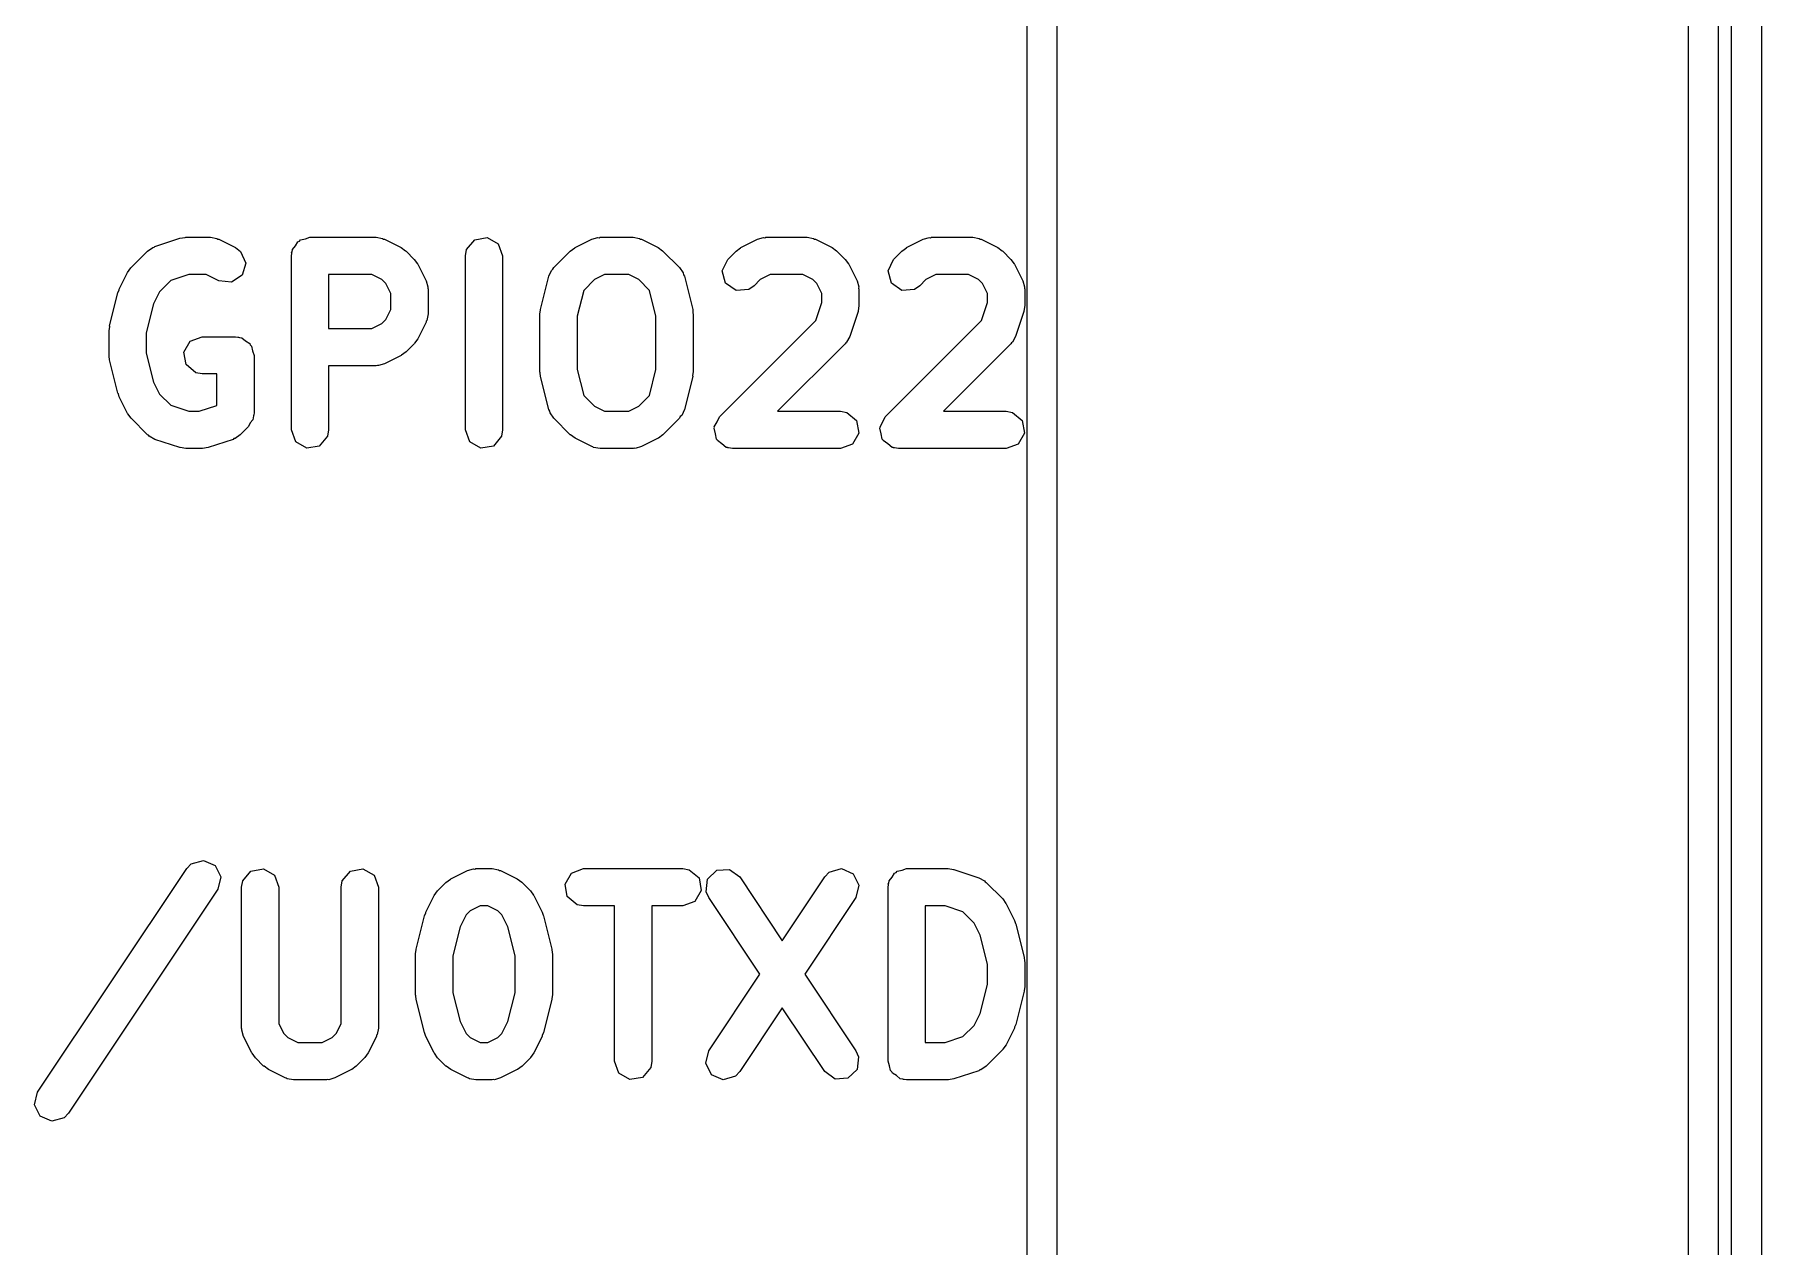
# Model space of a CAD drawing. Extents: x 3.97 to 6.94, y -4.79 to -1.92.
# Drawn here: x 5.6891 to 5.9626, y -2.7423 to -2.5503 of the extents above; entities that cross this region are included whole.
import ezdxf

# ---------------------------------------------------------------- set-up
doc = ezdxf.new("R2010")
doc.units = 0
doc.header["$MEASUREMENT"] = 0
doc.layers.add('BLACK', color=7, linetype='CONTINUOUS')

msp = doc.modelspace()

# ---------------------------------------------------------------- linework, layer by layer
at = {"layer": 'BLACK', "linetype": 'CONTINUOUS'}
for p, q in [((5.96255, -2.35719), (5.96255, -4.24381)), ((5.95782, -4.24145), (5.95782, -2.35956)), ((5.84626, -3.38348), (5.84626, -2.45039)), ((5.85098, -2.45276), (5.85098, -4.24145)), ((5.95098, -4.24145), (5.95098, -2.45276)), ((5.95571, -2.45039), (5.95571, -4.24145)), ((5.70698, -2.58463), (5.70782, -2.58405)), ((5.70782, -2.58405), (5.708, -2.58403)), ((5.708, -2.58403), (5.70813, -2.58392)), ((5.70813, -2.58392), (5.71207, -2.58261)), ((5.71207, -2.58261), (5.71295, -2.58248)), ((5.71295, -2.58248), (5.71301, -2.58246)), ((5.71301, -2.58246), (5.71694, -2.58246)), ((5.71694, -2.58246), (5.71795, -2.58263)), ((5.71795, -2.58263), (5.71809, -2.58275)), ((5.71809, -2.58275), (5.71826, -2.58277)), ((5.71826, -2.58277), (5.72089, -2.58408)), ((5.72089, -2.58408), (5.72171, -2.58469)), ((5.72992, -2.5844), (5.73041, -2.58381)), ((5.73041, -2.58381), (5.73079, -2.58315)), ((5.73079, -2.58315), (5.73104, -2.58306)), ((5.73104, -2.58306), (5.73121, -2.58285)), ((5.73121, -2.58285), (5.73197, -2.58272)), ((5.73197, -2.58272), (5.73269, -2.58246)), ((5.73269, -2.58246), (5.74319, -2.58246)), ((5.74319, -2.58246), (5.7442, -2.58263)), ((5.7442, -2.58263), (5.74433, -2.58275)), ((5.74433, -2.58275), (5.74451, -2.58277)), ((5.74451, -2.58277), (5.74713, -2.58408)), ((5.74713, -2.58408), (5.74784, -2.58461)), ((5.75748, -2.5844), (5.75877, -2.58285)), ((5.75877, -2.58285), (5.76076, -2.5825)), ((5.76076, -2.5825), (5.76251, -2.58351)), ((5.76251, -2.58351), (5.7632, -2.58541)), ((5.77391, -2.58463), (5.77463, -2.58413)), ((5.77463, -2.58413), (5.77468, -2.58408)), ((5.77468, -2.58408), (5.7773, -2.58277)), ((5.7773, -2.58277), (5.77828, -2.58248)), ((5.77828, -2.58248), (5.77846, -2.58252)), ((5.77846, -2.58252), (5.77862, -2.58246)), ((5.77862, -2.58246), (5.78387, -2.58246)), ((5.78387, -2.58246), (5.78488, -2.58263)), ((5.78488, -2.58263), (5.78502, -2.58275)), ((5.78502, -2.58275), (5.78519, -2.58277)), ((5.78519, -2.58277), (5.78782, -2.58408)), ((5.78782, -2.58408), (5.78853, -2.58461)), ((5.80016, -2.58463), (5.80088, -2.58413)), ((5.80088, -2.58413), (5.80092, -2.58408)), ((5.80092, -2.58408), (5.80355, -2.58277)), ((5.80355, -2.58277), (5.80453, -2.58248)), ((5.80453, -2.58248), (5.8047, -2.58252)), ((5.8047, -2.58252), (5.80487, -2.58246)), ((5.80487, -2.58246), (5.81143, -2.58246)), ((5.81143, -2.58246), (5.81244, -2.58263)), ((5.81244, -2.58263), (5.81258, -2.58275)), ((5.81258, -2.58275), (5.81275, -2.58277)), ((5.81275, -2.58277), (5.81538, -2.58408)), ((5.81538, -2.58408), (5.81609, -2.58461)), ((5.8264, -2.58463), (5.82713, -2.58413)), ((5.82713, -2.58413), (5.82717, -2.58408)), ((5.82717, -2.58408), (5.8298, -2.58277)), ((5.8298, -2.58277), (5.83078, -2.58248)), ((5.83078, -2.58248), (5.83095, -2.58252)), ((5.83095, -2.58252), (5.83112, -2.58246)), ((5.83112, -2.58246), (5.83768, -2.58246)), ((5.83768, -2.58246), (5.83869, -2.58263)), ((5.83869, -2.58263), (5.83882, -2.58275)), ((5.83882, -2.58275), (5.839, -2.58277)), ((5.839, -2.58277), (5.84162, -2.58408)), ((5.84162, -2.58408), (5.84233, -2.58461)), ((5.70436, -2.58726), (5.70698, -2.58463)), ((5.72171, -2.58469), (5.72251, -2.58654)), ((5.72251, -2.58654), (5.72194, -2.58848)), ((5.72974, -2.58541), (5.72981, -2.58503)), ((5.72974, -2.61297), (5.72974, -2.58541)), ((5.72978, -2.5849), (5.72985, -2.58478)), ((5.72981, -2.58503), (5.72978, -2.5849)), ((5.72985, -2.58478), (5.72992, -2.5844)), ((5.74784, -2.58461), (5.7479, -2.58463)), ((5.7479, -2.58463), (5.74921, -2.58595)), ((5.74921, -2.58595), (5.74972, -2.58667)), ((5.74972, -2.58667), (5.74977, -2.58671)), ((5.74977, -2.58671), (5.75108, -2.58934)), ((5.7573, -2.58541), (5.75748, -2.5844)), ((5.7573, -2.61297), (5.7573, -2.58541)), ((5.7632, -2.58541), (5.7632, -2.61297)), ((5.77129, -2.58726), (5.77391, -2.58463)), ((5.78853, -2.58461), (5.78858, -2.58463)), ((5.78858, -2.58463), (5.79121, -2.58726)), ((5.79799, -2.58778), (5.79884, -2.58595)), ((5.79884, -2.58595), (5.80016, -2.58463)), ((5.81609, -2.58461), (5.81614, -2.58463)), ((5.81614, -2.58463), (5.81746, -2.58595)), ((5.81746, -2.58595), (5.81796, -2.58667)), ((5.81796, -2.58667), (5.81801, -2.58671)), ((5.81801, -2.58671), (5.81932, -2.58934)), ((5.82424, -2.58778), (5.82509, -2.58595)), ((5.82509, -2.58595), (5.8264, -2.58463)), ((5.84233, -2.58461), (5.84239, -2.58463)), ((5.84239, -2.58463), (5.8437, -2.58595)), ((5.8437, -2.58595), (5.84421, -2.58667)), ((5.84421, -2.58667), (5.84426, -2.58671)), ((5.84426, -2.58671), (5.84557, -2.58934)), ((5.70249, -2.59065), (5.7038, -2.58803)), ((5.7038, -2.58803), (5.70433, -2.58732)), ((5.70433, -2.58732), (5.70436, -2.58726)), ((5.71066, -2.5893), (5.70887, -2.59109)), ((5.71348, -2.58836), (5.71066, -2.5893)), ((5.71625, -2.58836), (5.71348, -2.58836)), ((5.71825, -2.58936), (5.71625, -2.58836)), ((5.72025, -2.58959), (5.71825, -2.58936)), ((5.72194, -2.58848), (5.72025, -2.58959)), ((5.73564, -2.58836), (5.73564, -2.59689)), ((5.74249, -2.58836), (5.73564, -2.58836)), ((5.74407, -2.58915), (5.74249, -2.58836)), ((5.7447, -2.58978), (5.74407, -2.58915)), ((5.74549, -2.59136), (5.7447, -2.58978)), ((5.75108, -2.58934), (5.75137, -2.59032)), ((5.7692, -2.59388), (5.77051, -2.58863)), ((5.77051, -2.58863), (5.77093, -2.58769)), ((5.77093, -2.58769), (5.77116, -2.58752)), ((5.77116, -2.58752), (5.77129, -2.58726)), ((5.77775, -2.58915), (5.77604, -2.59086)), ((5.77932, -2.58836), (5.77775, -2.58915)), ((5.78317, -2.58836), (5.77932, -2.58836)), ((5.78475, -2.58915), (5.78317, -2.58836)), ((5.78646, -2.59086), (5.78475, -2.58915)), ((5.79121, -2.58726), (5.7918, -2.5881)), ((5.7918, -2.5881), (5.79182, -2.58839)), ((5.79182, -2.58839), (5.79199, -2.58863)), ((5.79199, -2.58863), (5.7933, -2.59388)), ((5.79851, -2.58973), (5.79799, -2.58778)), ((5.80017, -2.59089), (5.79851, -2.58973)), ((5.80399, -2.58915), (5.80302, -2.59012)), ((5.80557, -2.58836), (5.80399, -2.58915)), ((5.81073, -2.58836), (5.80557, -2.58836)), ((5.81231, -2.58915), (5.81073, -2.58836)), ((5.81294, -2.58978), (5.81231, -2.58915)), ((5.81373, -2.59136), (5.81294, -2.58978)), ((5.81932, -2.58934), (5.81961, -2.59032)), ((5.82476, -2.58973), (5.82424, -2.58778)), ((5.82641, -2.59089), (5.82476, -2.58973)), ((5.83024, -2.58915), (5.82927, -2.59012)), ((5.83181, -2.58836), (5.83024, -2.58915)), ((5.83698, -2.58836), (5.83181, -2.58836)), ((5.83855, -2.58915), (5.83698, -2.58836)), ((5.83919, -2.58978), (5.83855, -2.58915)), ((5.83997, -2.59136), (5.83919, -2.58978)), ((5.84557, -2.58934), (5.84586, -2.59032)), ((5.70095, -2.5965), (5.70227, -2.59125)), ((5.70227, -2.59125), (5.70247, -2.59079)), ((5.70247, -2.59079), (5.70249, -2.59065)), ((5.70887, -2.59109), (5.70792, -2.593)), ((5.74549, -2.5939), (5.74549, -2.59136)), ((5.75137, -2.59032), (5.75133, -2.59049)), ((5.75133, -2.59049), (5.75139, -2.59066)), ((5.75139, -2.59066), (5.75139, -2.5946)), ((5.77604, -2.59086), (5.77501, -2.59496)), ((5.78748, -2.59496), (5.78646, -2.59086)), ((5.80218, -2.59071), (5.80017, -2.59089)), ((5.80302, -2.59012), (5.80218, -2.59071)), ((5.81373, -2.5928), (5.81373, -2.59136)), ((5.81961, -2.59032), (5.81957, -2.59049)), ((5.81957, -2.59049), (5.81963, -2.59066)), ((5.81963, -2.59066), (5.81963, -2.59328)), ((5.82843, -2.59071), (5.82641, -2.59089)), ((5.82927, -2.59012), (5.82843, -2.59071)), ((5.83997, -2.5928), (5.83997, -2.59136)), ((5.84586, -2.59032), (5.84582, -2.59049)), ((5.84582, -2.59049), (5.84588, -2.59066)), ((5.84588, -2.59066), (5.84588, -2.59328)), ((5.70792, -2.593), (5.70677, -2.59758)), ((5.7447, -2.59547), (5.74549, -2.5939)), ((5.75139, -2.5946), (5.75121, -2.59561)), ((5.76911, -2.5946), (5.76921, -2.59401)), ((5.76911, -2.60378), (5.76911, -2.5946)), ((5.76921, -2.59401), (5.7692, -2.59388)), ((5.77501, -2.59496), (5.77501, -2.60342)), ((5.78748, -2.60342), (5.78748, -2.59496)), ((5.7933, -2.59388), (5.79334, -2.59447)), ((5.79334, -2.59447), (5.79339, -2.5946)), ((5.79339, -2.5946), (5.79339, -2.60378)), ((5.81279, -2.59562), (5.81373, -2.5928)), ((5.81948, -2.59422), (5.81817, -2.59815)), ((5.81963, -2.59328), (5.81948, -2.59415)), ((5.81948, -2.59415), (5.81948, -2.59422)), ((5.83903, -2.59562), (5.83997, -2.5928)), ((5.84573, -2.59422), (5.84442, -2.59815)), ((5.84588, -2.59328), (5.84573, -2.59415)), ((5.84573, -2.59415), (5.84573, -2.59422)), ((5.70087, -2.59722), (5.70097, -2.59664)), ((5.70087, -2.60116), (5.70087, -2.59722)), ((5.70097, -2.59664), (5.70095, -2.5965)), ((5.70677, -2.59758), (5.70677, -2.60079)), ((5.73564, -2.59689), (5.74249, -2.59689)), ((5.74249, -2.59689), (5.74407, -2.59611)), ((5.74407, -2.59611), (5.7447, -2.59547)), ((5.75108, -2.59592), (5.74977, -2.59854)), ((5.7511, -2.59574), (5.75108, -2.59592)), ((5.75121, -2.59561), (5.7511, -2.59574)), ((5.79753, -2.61088), (5.81279, -2.59562)), ((5.82378, -2.61088), (5.83903, -2.59562)), ((5.70677, -2.60079), (5.70792, -2.60538)), ((5.71272, -2.60064), (5.71373, -2.59889)), ((5.71307, -2.60263), (5.71272, -2.60064)), ((5.71373, -2.59889), (5.71563, -2.5982)), ((5.71563, -2.5982), (5.72088, -2.5982)), ((5.72088, -2.5982), (5.72126, -2.59827)), ((5.72126, -2.59827), (5.72139, -2.59825)), ((5.72139, -2.59825), (5.72151, -2.59831)), ((5.72151, -2.59831), (5.72189, -2.59838)), ((5.72189, -2.59838), (5.72248, -2.59888)), ((5.72248, -2.59888), (5.72314, -2.59926)), ((5.72314, -2.59926), (5.72323, -2.59951)), ((5.72323, -2.59951), (5.72344, -2.59968)), ((5.72344, -2.59968), (5.72357, -2.60044)), ((5.72357, -2.60044), (5.72383, -2.60116)), ((5.7479, -2.60062), (5.74718, -2.60113)), ((5.74921, -2.59931), (5.7479, -2.60062)), ((5.74924, -2.59925), (5.74921, -2.59931)), ((5.74977, -2.59854), (5.74924, -2.59925)), ((5.81746, -2.59931), (5.80675, -2.61002)), ((5.81753, -2.59915), (5.81746, -2.59931)), ((5.81768, -2.59906), (5.81753, -2.59915)), ((5.81817, -2.59815), (5.81768, -2.59906)), ((5.8437, -2.59931), (5.833, -2.61002)), ((5.84378, -2.59915), (5.8437, -2.59931)), ((5.84393, -2.59906), (5.84378, -2.59915)), ((5.84442, -2.59815), (5.84393, -2.59906)), ((5.70091, -2.60129), (5.70087, -2.60116)), ((5.70095, -2.60187), (5.70091, -2.60129)), ((5.70227, -2.60712), (5.70095, -2.60187)), ((5.71462, -2.60393), (5.71307, -2.60263)), ((5.72383, -2.60116), (5.72383, -2.61034)), ((5.74319, -2.6028), (5.73564, -2.6028)), ((5.73564, -2.6028), (5.73564, -2.61297)), ((5.74336, -2.60274), (5.74319, -2.6028)), ((5.74353, -2.60278), (5.74336, -2.60274)), ((5.74451, -2.60249), (5.74353, -2.60278)), ((5.74713, -2.60117), (5.74451, -2.60249)), ((5.74718, -2.60113), (5.74713, -2.60117)), ((5.77501, -2.60342), (5.77604, -2.60752)), ((5.78646, -2.60752), (5.78748, -2.60342)), ((5.70792, -2.60538), (5.70887, -2.60728)), ((5.71563, -2.60411), (5.71462, -2.60393)), ((5.71793, -2.60411), (5.71563, -2.60411)), ((5.71793, -2.60909), (5.71793, -2.60411)), ((5.76915, -2.60391), (5.76911, -2.60378)), ((5.7692, -2.6045), (5.76915, -2.60391)), ((5.77051, -2.60975), (5.7692, -2.6045)), ((5.7933, -2.6045), (5.79199, -2.60975)), ((5.79339, -2.60378), (5.79328, -2.60436)), ((5.79328, -2.60436), (5.7933, -2.6045)), ((5.70235, -2.60724), (5.70227, -2.60712)), ((5.70249, -2.60773), (5.70235, -2.60724)), ((5.7038, -2.61035), (5.70249, -2.60773)), ((5.70887, -2.60728), (5.71066, -2.60907)), ((5.77604, -2.60752), (5.77775, -2.60923)), ((5.78475, -2.60923), (5.78646, -2.60752)), ((5.70385, -2.6104), (5.7038, -2.61035)), ((5.70436, -2.61112), (5.70385, -2.6104)), ((5.70698, -2.61374), (5.70436, -2.61112)), ((5.71066, -2.60907), (5.71348, -2.61002)), ((5.71348, -2.61002), (5.71515, -2.61002)), ((5.71515, -2.61002), (5.71793, -2.60909)), ((5.72365, -2.61135), (5.72324, -2.61185)), ((5.72377, -2.61072), (5.72365, -2.61135)), ((5.72382, -2.6106), (5.72377, -2.61072)), ((5.72383, -2.61034), (5.7238, -2.61052)), ((5.7238, -2.61052), (5.72382, -2.6106)), ((5.77067, -2.60999), (5.77051, -2.60975)), ((5.7707, -2.61028), (5.77067, -2.60999)), ((5.77129, -2.61112), (5.7707, -2.61028)), ((5.77391, -2.61374), (5.77129, -2.61112)), ((5.77775, -2.60923), (5.77932, -2.61002)), ((5.77932, -2.61002), (5.78317, -2.61002)), ((5.78317, -2.61002), (5.78475, -2.60923)), ((5.79121, -2.61112), (5.78858, -2.61374)), ((5.79133, -2.61085), (5.79121, -2.61112)), ((5.79157, -2.61068), (5.79133, -2.61085)), ((5.79199, -2.60975), (5.79157, -2.61068)), ((5.79671, -2.61246), (5.79716, -2.61169)), ((5.79716, -2.61169), (5.79753, -2.61088)), ((5.80675, -2.61002), (5.81668, -2.61002)), ((5.81668, -2.61002), (5.81769, -2.61019)), ((5.81769, -2.61019), (5.81924, -2.61149)), ((5.81924, -2.61149), (5.81959, -2.61348)), ((5.82296, -2.61246), (5.8234, -2.61169)), ((5.8234, -2.61169), (5.82378, -2.61088)), ((5.833, -2.61002), (5.84293, -2.61002)), ((5.84293, -2.61002), (5.84394, -2.61019)), ((5.84394, -2.61019), (5.84548, -2.61149)), ((5.84548, -2.61149), (5.84583, -2.61348)), ((5.70714, -2.61382), (5.70698, -2.61374)), ((5.70723, -2.61397), (5.70714, -2.61382)), ((5.70813, -2.61446), (5.70723, -2.61397)), ((5.71207, -2.61577), (5.70813, -2.61446)), ((5.7205, -2.61446), (5.71656, -2.61577)), ((5.72064, -2.61435), (5.7205, -2.61446)), ((5.72082, -2.61433), (5.72064, -2.61435)), ((5.72166, -2.61374), (5.72082, -2.61433)), ((5.72297, -2.61243), (5.72166, -2.61374)), ((5.72324, -2.61185), (5.72297, -2.61243)), ((5.73043, -2.61487), (5.72974, -2.61297)), ((5.73547, -2.61398), (5.73417, -2.61553)), ((5.73564, -2.61297), (5.73547, -2.61398)), ((5.75799, -2.61487), (5.7573, -2.61297)), ((5.76302, -2.61398), (5.76173, -2.61553)), ((5.7632, -2.61297), (5.76302, -2.61398)), ((5.77397, -2.61377), (5.77391, -2.61374)), ((5.77468, -2.6143), (5.77397, -2.61377)), ((5.7773, -2.61561), (5.77468, -2.6143)), ((5.78782, -2.6143), (5.78519, -2.61561)), ((5.78786, -2.61425), (5.78782, -2.6143)), ((5.78858, -2.61374), (5.78786, -2.61425)), ((5.79668, -2.61271), (5.79674, -2.61259)), ((5.79691, -2.61357), (5.79668, -2.61271)), ((5.79674, -2.61259), (5.79671, -2.61246)), ((5.79706, -2.61444), (5.79691, -2.61357)), ((5.79717, -2.61453), (5.79706, -2.61444)), ((5.81959, -2.61348), (5.81858, -2.61523)), ((5.82293, -2.61271), (5.82298, -2.61259)), ((5.82316, -2.61357), (5.82293, -2.61271)), ((5.82298, -2.61259), (5.82296, -2.61246)), ((5.82331, -2.61444), (5.82316, -2.61357)), ((5.82341, -2.61453), (5.82331, -2.61444)), ((5.84583, -2.61348), (5.84483, -2.61523)), ((5.71214, -2.61577), (5.71207, -2.61577)), ((5.71301, -2.61592), (5.71214, -2.61577)), ((5.71563, -2.61592), (5.71301, -2.61592)), ((5.71569, -2.6159), (5.71563, -2.61592)), ((5.71656, -2.61577), (5.71569, -2.6159)), ((5.73218, -2.61588), (5.73043, -2.61487)), ((5.73417, -2.61553), (5.73218, -2.61588)), ((5.75974, -2.61588), (5.75799, -2.61487)), ((5.76173, -2.61553), (5.75974, -2.61588)), ((5.77748, -2.61563), (5.7773, -2.61561)), ((5.77761, -2.61574), (5.77748, -2.61563)), ((5.77862, -2.61592), (5.77761, -2.61574)), ((5.78387, -2.61592), (5.77862, -2.61592)), ((5.78404, -2.61586), (5.78387, -2.61592)), ((5.78421, -2.6159), (5.78404, -2.61586)), ((5.78519, -2.61561), (5.78421, -2.6159)), ((5.7972, -2.61466), (5.79717, -2.61453)), ((5.79793, -2.61517), (5.7972, -2.61466)), ((5.79861, -2.61574), (5.79793, -2.61517)), ((5.79879, -2.61577), (5.79861, -2.61574)), ((5.79886, -2.61582), (5.79879, -2.61577)), ((5.79899, -2.61581), (5.79886, -2.61582)), ((5.79962, -2.61592), (5.79899, -2.61581)), ((5.81668, -2.61592), (5.79962, -2.61592)), ((5.81858, -2.61523), (5.81668, -2.61592)), ((5.82345, -2.61466), (5.82341, -2.61453)), ((5.82418, -2.61517), (5.82345, -2.61466)), ((5.82486, -2.61574), (5.82418, -2.61517)), ((5.82504, -2.61577), (5.82486, -2.61574)), ((5.8251, -2.61582), (5.82504, -2.61577)), ((5.82523, -2.61581), (5.8251, -2.61582)), ((5.82587, -2.61592), (5.82523, -2.61581)), ((5.84293, -2.61592), (5.82587, -2.61592)), ((5.84483, -2.61523), (5.84293, -2.61592)), ((5.68955, -2.71789), (5.71317, -2.68246)), ((5.71317, -2.68246), (5.71388, -2.68172)), ((5.71388, -2.68172), (5.71582, -2.68115)), ((5.71582, -2.68115), (5.71767, -2.68196)), ((5.71767, -2.68196), (5.71857, -2.68377)), ((5.72334, -2.68285), (5.72533, -2.6825)), ((5.72533, -2.6825), (5.72708, -2.68351)), ((5.73909, -2.68285), (5.74108, -2.6825)), ((5.74108, -2.6825), (5.74283, -2.68351)), ((5.75499, -2.68408), (5.75762, -2.68277)), ((5.75762, -2.68277), (5.7586, -2.68248)), ((5.7586, -2.68248), (5.75877, -2.68252)), ((5.75877, -2.68252), (5.75894, -2.68246)), ((5.75894, -2.68246), (5.76156, -2.68246)), ((5.76156, -2.68246), (5.76257, -2.68263)), ((5.76257, -2.68263), (5.76271, -2.68275)), ((5.76271, -2.68275), (5.76288, -2.68277)), ((5.76288, -2.68277), (5.76551, -2.68408)), ((5.7741, -2.68315), (5.776, -2.68246)), ((5.776, -2.68246), (5.79175, -2.68246)), ((5.79175, -2.68246), (5.79276, -2.68263)), ((5.79276, -2.68263), (5.7943, -2.68393)), ((5.79566, -2.6841), (5.79712, -2.6827)), ((5.79712, -2.6827), (5.79914, -2.68257)), ((5.79914, -2.68257), (5.80076, -2.68377)), ((5.81493, -2.68303), (5.81687, -2.68246)), ((5.81687, -2.68246), (5.81872, -2.68327)), ((5.8257, -2.68285), (5.82646, -2.68272)), ((5.82646, -2.68272), (5.82718, -2.68246)), ((5.82718, -2.68246), (5.83374, -2.68246)), ((5.83374, -2.68246), (5.83461, -2.68261)), ((5.83461, -2.68261), (5.83467, -2.68261)), ((5.83467, -2.68261), (5.83861, -2.68392)), ((5.71857, -2.68377), (5.71809, -2.68573)), ((5.72186, -2.68541), (5.72204, -2.6844)), ((5.72186, -2.70772), (5.72186, -2.68541)), ((5.72204, -2.6844), (5.72334, -2.68285)), ((5.72708, -2.68351), (5.72777, -2.68541)), ((5.72777, -2.68541), (5.72777, -2.70702)), ((5.73761, -2.68541), (5.73779, -2.6844)), ((5.73761, -2.70702), (5.73761, -2.68541)), ((5.73779, -2.6844), (5.73909, -2.68285)), ((5.74283, -2.68351), (5.74352, -2.68541)), ((5.74352, -2.68541), (5.74352, -2.70772)), ((5.75291, -2.68595), (5.75422, -2.68463)), ((5.75422, -2.68463), (5.75495, -2.68413)), ((5.75495, -2.68413), (5.75499, -2.68408)), ((5.76551, -2.68408), (5.76622, -2.68461)), ((5.76622, -2.68461), (5.76627, -2.68463)), ((5.76627, -2.68463), (5.76759, -2.68595)), ((5.77309, -2.6849), (5.7741, -2.68315)), ((5.77344, -2.68689), (5.77309, -2.6849)), ((5.7943, -2.68393), (5.79465, -2.68592)), ((5.79544, -2.68611), (5.79566, -2.6841)), ((5.80076, -2.68377), (5.80749, -2.69387)), ((5.80749, -2.69387), (5.81422, -2.68377)), ((5.81422, -2.68377), (5.81493, -2.68303)), ((5.81872, -2.68327), (5.81962, -2.68508)), ((5.81962, -2.68508), (5.81914, -2.68705)), ((5.82423, -2.68541), (5.82429, -2.68503)), ((5.82423, -2.71297), (5.82423, -2.68541)), ((5.82427, -2.6849), (5.82434, -2.68478)), ((5.82429, -2.68503), (5.82427, -2.6849)), ((5.82434, -2.68478), (5.8244, -2.6844)), ((5.8244, -2.6844), (5.8249, -2.68381)), ((5.8249, -2.68381), (5.82528, -2.68315)), ((5.82528, -2.68315), (5.82553, -2.68306)), ((5.82553, -2.68306), (5.8257, -2.68285)), ((5.83861, -2.68392), (5.83951, -2.68441)), ((5.83951, -2.68441), (5.83961, -2.68456)), ((5.83961, -2.68456), (5.83977, -2.68463)), ((5.83977, -2.68463), (5.84239, -2.68726)), ((5.71809, -2.68573), (5.69447, -2.72117)), ((5.75105, -2.68934), (5.75236, -2.68671)), ((5.75236, -2.68671), (5.75289, -2.686)), ((5.75289, -2.686), (5.75291, -2.68595)), ((5.76759, -2.68595), (5.76809, -2.68667)), ((5.76809, -2.68667), (5.76814, -2.68671)), ((5.76814, -2.68671), (5.76945, -2.68934)), ((5.77499, -2.68818), (5.77344, -2.68689)), ((5.776, -2.68836), (5.77499, -2.68818)), ((5.79364, -2.68767), (5.79175, -2.68836)), ((5.79465, -2.68592), (5.79364, -2.68767)), ((5.79585, -2.68705), (5.79544, -2.68611)), ((5.80395, -2.69919), (5.79585, -2.68705)), ((5.81914, -2.68705), (5.81104, -2.69919)), ((5.84239, -2.68726), (5.8429, -2.68798)), ((5.8429, -2.68798), (5.84294, -2.68803)), ((5.84294, -2.68803), (5.84426, -2.69065)), ((5.74951, -2.69519), (5.75082, -2.68994)), ((5.75082, -2.68994), (5.75103, -2.68948)), ((5.75103, -2.68948), (5.75105, -2.68934)), ((5.75743, -2.68978), (5.75647, -2.69169)), ((5.75806, -2.68915), (5.75743, -2.68978)), ((5.75963, -2.68836), (5.75806, -2.68915)), ((5.76087, -2.68836), (5.75963, -2.68836)), ((5.76244, -2.68915), (5.76087, -2.68836)), ((5.76307, -2.68978), (5.76244, -2.68915)), ((5.76403, -2.69169), (5.76307, -2.68978)), ((5.76945, -2.68934), (5.7696, -2.68983)), ((5.7696, -2.68983), (5.76968, -2.68994)), ((5.76968, -2.68994), (5.77099, -2.69519)), ((5.78092, -2.68836), (5.776, -2.68836)), ((5.78092, -2.71297), (5.78092, -2.68836)), ((5.79175, -2.68836), (5.78682, -2.68836)), ((5.78682, -2.68836), (5.78682, -2.71297)), ((5.83013, -2.68836), (5.83013, -2.71002)), ((5.83326, -2.68836), (5.83013, -2.68836)), ((5.83608, -2.6893), (5.83326, -2.68836)), ((5.83788, -2.69109), (5.83608, -2.6893)), ((5.84426, -2.69065), (5.8444, -2.69114)), ((5.75647, -2.69169), (5.75533, -2.69627)), ((5.76517, -2.69627), (5.76403, -2.69169)), ((5.83883, -2.693), (5.83788, -2.69109)), ((5.83997, -2.69758), (5.83883, -2.693)), ((5.8444, -2.69114), (5.84448, -2.69125)), ((5.84448, -2.69125), (5.84579, -2.6965)), ((5.74942, -2.69591), (5.74953, -2.69533)), ((5.74942, -2.70247), (5.74942, -2.69591)), ((5.74953, -2.69533), (5.74951, -2.69519)), ((5.75533, -2.69627), (5.75533, -2.70211)), ((5.76517, -2.70211), (5.76517, -2.69627)), ((5.77099, -2.69519), (5.77103, -2.69578)), ((5.77103, -2.69578), (5.77108, -2.69591)), ((5.77108, -2.69591), (5.77108, -2.70247)), ((5.84579, -2.6965), (5.84583, -2.69709)), ((5.79585, -2.71133), (5.80395, -2.69919)), ((5.81104, -2.69919), (5.81914, -2.71133)), ((5.83997, -2.70079), (5.83997, -2.69758)), ((5.84583, -2.69709), (5.84588, -2.69722)), ((5.84588, -2.69722), (5.84588, -2.70116)), ((5.83883, -2.70538), (5.83997, -2.70079)), ((5.84579, -2.70187), (5.84448, -2.70712)), ((5.84588, -2.70116), (5.84578, -2.70174)), ((5.84578, -2.70174), (5.84579, -2.70187)), ((5.74947, -2.7026), (5.74942, -2.70247)), ((5.74951, -2.70319), (5.74947, -2.7026)), ((5.75082, -2.70843), (5.74951, -2.70319)), ((5.75533, -2.70211), (5.75647, -2.70669)), ((5.76403, -2.70669), (5.76517, -2.70211)), ((5.77099, -2.70319), (5.76968, -2.70843)), ((5.77108, -2.70247), (5.77097, -2.70305)), ((5.77097, -2.70305), (5.77099, -2.70319)), ((5.80749, -2.70451), (5.80076, -2.71461)), ((5.81422, -2.71461), (5.80749, -2.70451)), ((5.72777, -2.70702), (5.72856, -2.70859)), ((5.73683, -2.70859), (5.73761, -2.70702)), ((5.75647, -2.70669), (5.75743, -2.70859)), ((5.76307, -2.70859), (5.76403, -2.70669)), ((5.83608, -2.70907), (5.83788, -2.70728)), ((5.83788, -2.70728), (5.83883, -2.70538)), ((5.84448, -2.70712), (5.84427, -2.70759)), ((5.72192, -2.70788), (5.72186, -2.70772)), ((5.72188, -2.70806), (5.72192, -2.70788)), ((5.72218, -2.70904), (5.72188, -2.70806)), ((5.72349, -2.71166), (5.72218, -2.70904)), ((5.72856, -2.70859), (5.72919, -2.70923)), ((5.72919, -2.70923), (5.73076, -2.71002)), ((5.73076, -2.71002), (5.73462, -2.71002)), ((5.73462, -2.71002), (5.73619, -2.70923)), ((5.73619, -2.70923), (5.73683, -2.70859)), ((5.74321, -2.70904), (5.74189, -2.71166)), ((5.74323, -2.70886), (5.74321, -2.70904)), ((5.74334, -2.70873), (5.74323, -2.70886)), ((5.74352, -2.70772), (5.74334, -2.70873)), ((5.7509, -2.70855), (5.75082, -2.70843)), ((5.75105, -2.70904), (5.7509, -2.70855)), ((5.75236, -2.71166), (5.75105, -2.70904)), ((5.75743, -2.70859), (5.75806, -2.70923)), ((5.75806, -2.70923), (5.75963, -2.71002)), ((5.75963, -2.71002), (5.76087, -2.71002)), ((5.76087, -2.71002), (5.76244, -2.70923)), ((5.76244, -2.70923), (5.76307, -2.70859)), ((5.76945, -2.70904), (5.76814, -2.71166)), ((5.76947, -2.7089), (5.76945, -2.70904)), ((5.76968, -2.70843), (5.76947, -2.7089)), ((5.83013, -2.71002), (5.83326, -2.71002)), ((5.83326, -2.71002), (5.83608, -2.70907)), ((5.84426, -2.70773), (5.84294, -2.71035)), ((5.84427, -2.70759), (5.84426, -2.70773)), ((5.72353, -2.71171), (5.72349, -2.71166)), ((5.72404, -2.71243), (5.72353, -2.71171)), ((5.72535, -2.71374), (5.72404, -2.71243)), ((5.74134, -2.71243), (5.74003, -2.71374)), ((5.74137, -2.71237), (5.74134, -2.71243)), ((5.74189, -2.71166), (5.74137, -2.71237)), ((5.75241, -2.71171), (5.75236, -2.71166)), ((5.75291, -2.71243), (5.75241, -2.71171)), ((5.75422, -2.71374), (5.75291, -2.71243)), ((5.76759, -2.71243), (5.76627, -2.71374)), ((5.76761, -2.71237), (5.76759, -2.71243)), ((5.76814, -2.71166), (5.76761, -2.71237)), ((5.79537, -2.71329), (5.79585, -2.71133)), ((5.81914, -2.71133), (5.81955, -2.71227)), ((5.81955, -2.71227), (5.81933, -2.71428)), ((5.84239, -2.71112), (5.83977, -2.71374)), ((5.84242, -2.71106), (5.84239, -2.71112)), ((5.84294, -2.71035), (5.84242, -2.71106)), ((5.72541, -2.71377), (5.72535, -2.71374)), ((5.72612, -2.7143), (5.72541, -2.71377)), ((5.72875, -2.71561), (5.72612, -2.7143)), ((5.72892, -2.71563), (5.72875, -2.71561)), ((5.72906, -2.71574), (5.72892, -2.71563)), ((5.73664, -2.71561), (5.73565, -2.7159)), ((5.73926, -2.7143), (5.73664, -2.71561)), ((5.7393, -2.71425), (5.73926, -2.7143)), ((5.74003, -2.71374), (5.7393, -2.71425)), ((5.75428, -2.71377), (5.75422, -2.71374)), ((5.75499, -2.7143), (5.75428, -2.71377)), ((5.75762, -2.71561), (5.75499, -2.7143)), ((5.75779, -2.71563), (5.75762, -2.71561)), ((5.75793, -2.71574), (5.75779, -2.71563)), ((5.76288, -2.71561), (5.7619, -2.7159)), ((5.76551, -2.7143), (5.76288, -2.71561)), ((5.76555, -2.71425), (5.76551, -2.7143)), ((5.76627, -2.71374), (5.76555, -2.71425)), ((5.78161, -2.71487), (5.78092, -2.71297)), ((5.78336, -2.71588), (5.78161, -2.71487)), ((5.78535, -2.71553), (5.78336, -2.71588)), ((5.78665, -2.71398), (5.78535, -2.71553)), ((5.78682, -2.71297), (5.78665, -2.71398)), ((5.79627, -2.7151), (5.79537, -2.71329)), ((5.79812, -2.71591), (5.79627, -2.7151)), ((5.80006, -2.71535), (5.79812, -2.71591)), ((5.80076, -2.71461), (5.80006, -2.71535)), ((5.81585, -2.7158), (5.81422, -2.71461)), ((5.81933, -2.71428), (5.81787, -2.71567)), ((5.82449, -2.71369), (5.82423, -2.71297)), ((5.82462, -2.71444), (5.82449, -2.71369)), ((5.82483, -2.71462), (5.82462, -2.71444)), ((5.82492, -2.71487), (5.82483, -2.71462)), ((5.82558, -2.71525), (5.82492, -2.71487)), ((5.82617, -2.71574), (5.82558, -2.71525)), ((5.83861, -2.71446), (5.83467, -2.71577)), ((5.83875, -2.71435), (5.83861, -2.71446)), ((5.83893, -2.71433), (5.83875, -2.71435)), ((5.83977, -2.71374), (5.83893, -2.71433)), ((5.68907, -2.71985), (5.68955, -2.71789)), ((5.73007, -2.71592), (5.72906, -2.71574)), ((5.73532, -2.71592), (5.73007, -2.71592)), ((5.73548, -2.71586), (5.73532, -2.71592)), ((5.73565, -2.7159), (5.73548, -2.71586)), ((5.75894, -2.71592), (5.75793, -2.71574)), ((5.76156, -2.71592), (5.75894, -2.71592)), ((5.76173, -2.71586), (5.76156, -2.71592)), ((5.7619, -2.7159), (5.76173, -2.71586)), ((5.81787, -2.71567), (5.81585, -2.7158)), ((5.82655, -2.71581), (5.82617, -2.71574)), ((5.82667, -2.71588), (5.82655, -2.71581)), ((5.8268, -2.71585), (5.82667, -2.71588)), ((5.82718, -2.71592), (5.8268, -2.71585)), ((5.83374, -2.71592), (5.82718, -2.71592)), ((5.8338, -2.7159), (5.83374, -2.71592)), ((5.83467, -2.71577), (5.8338, -2.7159)), ((5.68997, -2.72166), (5.68907, -2.71985)), ((5.69182, -2.72248), (5.68997, -2.72166)), ((5.69376, -2.72191), (5.69182, -2.72248)), ((5.69447, -2.72117), (5.69376, -2.72191))]:
    msp.add_line(p, q, dxfattribs=at)

doc.saveas('drawing.dxf')
